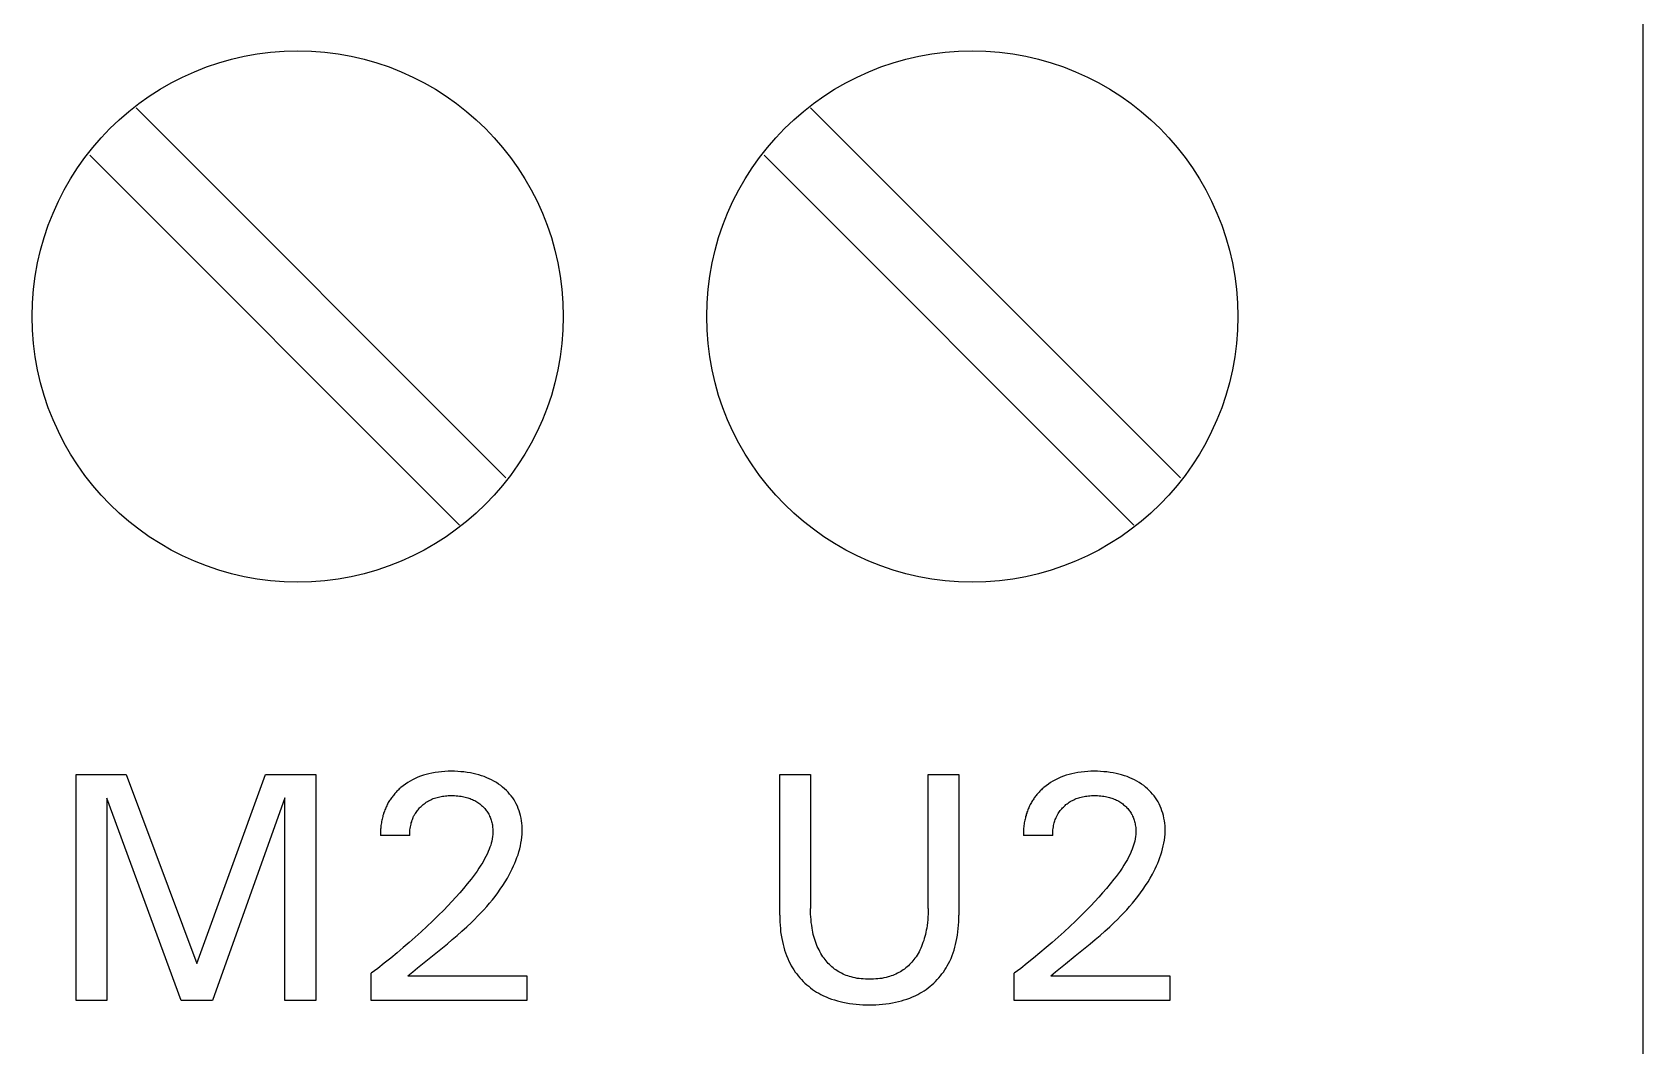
# Model space of a CAD drawing. Extents: x 0 to 420, y 0 to 297.
# Drawn here: x 166.63 to 178.76, y 174.29 to 181.92 of the extents above; entities that cross this region are included whole.
import ezdxf

# ---------------------------------------------------------------- set-up
doc = ezdxf.new("R2010")
doc.units = 0
doc.header["$LTSCALE"] = 23.1
doc.layers.add('10000_FRONT', color=7, linetype='CONTINUOUS')

msp = doc.modelspace()

# ---------------------------------------------------------------- linework, layer by layer
at = {"layer": '10000_FRONT', "color": 7, "linetype": 'CONTINUOUS'}
for p, q in [((178.762, 260.627), (178.762, 172.627)), ((170.2, 178.563), (167.415, 181.348)), ((175.28, 178.563), (172.495, 181.348)), ((167.065, 180.991), (169.849, 178.206)), ((172.145, 180.991), (174.929, 178.206)), ((166.962, 174.627), (166.962, 176.327)), ((166.962, 176.327), (167.339, 176.327)), ((167.339, 176.327), (167.873, 174.904)), ((167.873, 174.904), (168.39, 176.327)), ((168.39, 176.327), (168.767, 176.327)), ((168.767, 176.327), (168.767, 174.627)), ((169.443, 176.255), (169.426, 176.243)), ((169.46, 176.267), (169.443, 176.255)), ((169.478, 176.278), (169.46, 176.267)), ((169.497, 176.288), (169.478, 176.278)), ((169.516, 176.298), (169.497, 176.288)), ((169.536, 176.307), (169.516, 176.298)), ((169.557, 176.315), (169.536, 176.307)), ((169.578, 176.322), (169.557, 176.315)), ((169.599, 176.328), (169.578, 176.322)), ((169.62, 176.334), (169.599, 176.328)), ((169.642, 176.339), (169.62, 176.334)), ((169.666, 176.343), (169.642, 176.339)), ((169.691, 176.346), (169.666, 176.343)), ((169.715, 176.349), (169.691, 176.346)), ((169.739, 176.351), (169.715, 176.349)), ((169.764, 176.352), (169.739, 176.351)), ((169.789, 176.352), (169.764, 176.352)), ((169.813, 176.352), (169.789, 176.352)), ((169.837, 176.351), (169.813, 176.352)), ((169.86, 176.349), (169.837, 176.351)), ((169.884, 176.347), (169.86, 176.349)), ((169.908, 176.344), (169.884, 176.347)), ((169.932, 176.34), (169.908, 176.344)), ((169.953, 176.336), (169.932, 176.34)), ((169.974, 176.331), (169.953, 176.336)), ((169.995, 176.326), (169.974, 176.331)), ((170.015, 176.319), (169.995, 176.326)), ((170.036, 176.312), (170.015, 176.319)), ((170.056, 176.304), (170.036, 176.312)), ((170.074, 176.296), (170.056, 176.304)), ((170.092, 176.287), (170.074, 176.296)), ((170.11, 176.277), (170.092, 176.287)), ((170.128, 176.267), (170.11, 176.277)), ((170.144, 176.256), (170.128, 176.267)), ((170.161, 176.244), (170.144, 176.256)), ((172.262, 175.268), (172.262, 176.327)), ((172.262, 176.327), (172.495, 176.327)), ((172.495, 176.327), (172.495, 175.319)), ((173.38, 175.319), (173.38, 176.327)), ((173.38, 176.327), (173.612, 176.327)), ((173.612, 176.327), (173.612, 175.268)), ((174.285, 176.255), (174.268, 176.243)), ((174.302, 176.267), (174.285, 176.255)), ((174.32, 176.278), (174.302, 176.267)), ((174.339, 176.288), (174.32, 176.278)), ((174.358, 176.298), (174.339, 176.288)), ((174.378, 176.307), (174.358, 176.298)), ((174.399, 176.315), (174.378, 176.307)), ((174.42, 176.322), (174.399, 176.315)), ((174.441, 176.328), (174.42, 176.322)), ((174.463, 176.334), (174.441, 176.328)), ((174.484, 176.339), (174.463, 176.334)), ((174.508, 176.343), (174.484, 176.339)), ((174.533, 176.346), (174.508, 176.343)), ((174.557, 176.349), (174.533, 176.346)), ((174.582, 176.351), (174.557, 176.349)), ((174.606, 176.352), (174.582, 176.351)), ((174.631, 176.352), (174.606, 176.352)), ((174.655, 176.352), (174.631, 176.352)), ((174.679, 176.351), (174.655, 176.352)), ((174.703, 176.349), (174.679, 176.351)), ((174.726, 176.347), (174.703, 176.349)), ((174.75, 176.344), (174.726, 176.347)), ((174.774, 176.34), (174.75, 176.344)), ((174.795, 176.336), (174.774, 176.34)), ((174.816, 176.331), (174.795, 176.336)), ((174.837, 176.326), (174.816, 176.331)), ((174.858, 176.319), (174.837, 176.326)), ((174.878, 176.312), (174.858, 176.319)), ((174.898, 176.304), (174.878, 176.312)), ((174.916, 176.296), (174.898, 176.304)), ((174.935, 176.287), (174.916, 176.296)), ((174.952, 176.277), (174.935, 176.287)), ((174.97, 176.267), (174.952, 176.277)), ((174.987, 176.256), (174.97, 176.267)), ((175.003, 176.244), (174.987, 176.256)), ((167.195, 176.149), (167.195, 174.627)), ((167.755, 174.627), (167.195, 176.149)), ((168.534, 176.151), (167.989, 174.627)), ((168.534, 174.627), (168.534, 176.151)), ((169.323, 176.131), (169.319, 176.124)), ((169.328, 176.138), (169.323, 176.131)), ((169.332, 176.145), (169.328, 176.138)), ((169.337, 176.152), (169.332, 176.145)), ((169.342, 176.158), (169.337, 176.152)), ((169.347, 176.165), (169.342, 176.158)), ((169.352, 176.171), (169.347, 176.165)), ((169.357, 176.177), (169.352, 176.171)), ((169.362, 176.184), (169.357, 176.177)), ((169.368, 176.19), (169.362, 176.184)), ((169.373, 176.196), (169.368, 176.19)), ((169.379, 176.202), (169.373, 176.196)), ((169.385, 176.207), (169.379, 176.202)), ((169.391, 176.213), (169.385, 176.207)), ((169.397, 176.219), (169.391, 176.213)), ((169.403, 176.224), (169.397, 176.219)), ((169.409, 176.229), (169.403, 176.224)), ((169.426, 176.243), (169.409, 176.229)), ((169.608, 176.124), (169.616, 176.129)), ((169.616, 176.129), (169.625, 176.133)), ((169.625, 176.133), (169.634, 176.138)), ((169.634, 176.138), (169.643, 176.142)), ((169.643, 176.142), (169.653, 176.146)), ((169.653, 176.146), (169.662, 176.149)), ((169.662, 176.149), (169.672, 176.152)), ((169.672, 176.152), (169.681, 176.155)), ((169.681, 176.155), (169.691, 176.158)), ((169.691, 176.158), (169.701, 176.16)), ((169.701, 176.16), (169.712, 176.162)), ((169.712, 176.162), (169.722, 176.164)), ((169.722, 176.164), (169.733, 176.166)), ((169.733, 176.166), (169.744, 176.167)), ((169.744, 176.167), (169.755, 176.168)), ((169.755, 176.168), (169.766, 176.169)), ((169.766, 176.169), (169.778, 176.169)), ((169.778, 176.169), (169.789, 176.169)), ((169.789, 176.169), (169.801, 176.169)), ((169.801, 176.169), (169.813, 176.169)), ((169.813, 176.169), (169.826, 176.168)), ((169.826, 176.168), (169.838, 176.167)), ((169.838, 176.167), (169.85, 176.165)), ((169.85, 176.165), (169.862, 176.164)), ((169.862, 176.164), (169.874, 176.162)), ((169.874, 176.162), (169.884, 176.16)), ((169.884, 176.16), (169.893, 176.157)), ((169.893, 176.157), (169.903, 176.155)), ((169.903, 176.155), (169.912, 176.152)), ((169.912, 176.152), (169.921, 176.149)), ((169.921, 176.149), (169.93, 176.146)), ((169.93, 176.146), (169.939, 176.142)), ((169.939, 176.142), (169.948, 176.139)), ((169.948, 176.139), (169.956, 176.135)), ((169.956, 176.135), (169.965, 176.131)), ((169.965, 176.131), (169.973, 176.126)), ((170.175, 176.232), (170.161, 176.244)), ((170.189, 176.221), (170.175, 176.232)), ((170.203, 176.208), (170.189, 176.221)), ((170.216, 176.195), (170.203, 176.208)), ((170.228, 176.181), (170.216, 176.195)), ((170.24, 176.167), (170.228, 176.181)), ((170.251, 176.152), (170.24, 176.167)), ((170.261, 176.137), (170.251, 176.152)), ((170.27, 176.122), (170.261, 176.137)), ((174.166, 176.131), (174.161, 176.124)), ((174.17, 176.138), (174.166, 176.131)), ((174.175, 176.145), (174.17, 176.138)), ((174.179, 176.152), (174.175, 176.145)), ((174.184, 176.158), (174.179, 176.152)), ((174.189, 176.165), (174.184, 176.158)), ((174.194, 176.171), (174.189, 176.165)), ((174.199, 176.177), (174.194, 176.171)), ((174.205, 176.184), (174.199, 176.177)), ((174.21, 176.19), (174.205, 176.184)), ((174.216, 176.196), (174.21, 176.19)), ((174.221, 176.202), (174.216, 176.196)), ((174.227, 176.207), (174.221, 176.202)), ((174.233, 176.213), (174.227, 176.207)), ((174.239, 176.219), (174.233, 176.213)), ((174.245, 176.224), (174.239, 176.219)), ((174.251, 176.229), (174.245, 176.224)), ((174.268, 176.243), (174.251, 176.229)), ((174.45, 176.124), (174.459, 176.129)), ((174.459, 176.129), (174.467, 176.133)), ((174.467, 176.133), (174.476, 176.138)), ((174.476, 176.138), (174.485, 176.142)), ((174.485, 176.142), (174.495, 176.146)), ((174.495, 176.146), (174.504, 176.149)), ((174.504, 176.149), (174.514, 176.152)), ((174.514, 176.152), (174.523, 176.155)), ((174.523, 176.155), (174.533, 176.158)), ((174.533, 176.158), (174.543, 176.16)), ((174.543, 176.16), (174.554, 176.162)), ((174.554, 176.162), (174.565, 176.164)), ((174.565, 176.164), (174.576, 176.166)), ((174.576, 176.166), (174.587, 176.167)), ((174.587, 176.167), (174.598, 176.168)), ((174.598, 176.168), (174.609, 176.169)), ((174.609, 176.169), (174.62, 176.169)), ((174.62, 176.169), (174.631, 176.169)), ((174.631, 176.169), (174.643, 176.169)), ((174.643, 176.169), (174.655, 176.169)), ((174.655, 176.169), (174.668, 176.168)), ((174.668, 176.168), (174.68, 176.167)), ((174.68, 176.167), (174.692, 176.165)), ((174.692, 176.165), (174.704, 176.164)), ((174.704, 176.164), (174.716, 176.162)), ((174.716, 176.162), (174.726, 176.16)), ((174.726, 176.16), (174.735, 176.157)), ((174.735, 176.157), (174.745, 176.155)), ((174.745, 176.155), (174.754, 176.152)), ((174.754, 176.152), (174.763, 176.149)), ((174.763, 176.149), (174.772, 176.146)), ((174.772, 176.146), (174.781, 176.142)), ((174.781, 176.142), (174.79, 176.139)), ((174.79, 176.139), (174.799, 176.135)), ((174.799, 176.135), (174.807, 176.131)), ((174.807, 176.131), (174.815, 176.126)), ((175.018, 176.232), (175.003, 176.244)), ((175.032, 176.221), (175.018, 176.232)), ((175.045, 176.208), (175.032, 176.221)), ((175.058, 176.195), (175.045, 176.208)), ((175.07, 176.181), (175.058, 176.195)), ((175.082, 176.167), (175.07, 176.181)), ((175.093, 176.152), (175.082, 176.167)), ((175.103, 176.137), (175.093, 176.152)), ((175.112, 176.122), (175.103, 176.137)), ((169.272, 176.011), (169.27, 176.002)), ((169.274, 176.019), (169.272, 176.011)), ((169.277, 176.028), (169.274, 176.019)), ((169.279, 176.036), (169.277, 176.028)), ((169.282, 176.045), (169.279, 176.036)), ((169.285, 176.053), (169.282, 176.045)), ((169.288, 176.061), (169.285, 176.053)), ((169.292, 176.069), (169.288, 176.061)), ((169.295, 176.077), (169.292, 176.069)), ((169.299, 176.085), (169.295, 176.077)), ((169.302, 176.093), (169.299, 176.085)), ((169.306, 176.101), (169.302, 176.093)), ((169.31, 176.109), (169.306, 176.101)), ((169.314, 176.116), (169.31, 176.109)), ((169.319, 176.124), (169.314, 176.116)), ((169.502, 176.005), (169.505, 176.013)), ((169.505, 176.013), (169.509, 176.02)), ((169.509, 176.02), (169.514, 176.028)), ((169.514, 176.028), (169.518, 176.035)), ((169.518, 176.035), (169.523, 176.043)), ((169.523, 176.043), (169.528, 176.05)), ((169.528, 176.05), (169.533, 176.057)), ((169.533, 176.057), (169.538, 176.063)), ((169.538, 176.063), (169.544, 176.07)), ((169.544, 176.07), (169.549, 176.076)), ((169.549, 176.076), (169.555, 176.082)), ((169.555, 176.082), (169.562, 176.088)), ((169.562, 176.088), (169.569, 176.095)), ((169.569, 176.095), (169.576, 176.101)), ((169.576, 176.101), (169.584, 176.107)), ((169.584, 176.107), (169.592, 176.113)), ((169.592, 176.113), (169.6, 176.119)), ((169.6, 176.119), (169.608, 176.124)), ((169.973, 176.126), (169.98, 176.122)), ((169.98, 176.122), (169.988, 176.117)), ((169.988, 176.117), (169.996, 176.112)), ((169.996, 176.112), (170.003, 176.106)), ((170.003, 176.106), (170.01, 176.1)), ((170.01, 176.1), (170.017, 176.095)), ((170.017, 176.095), (170.023, 176.089)), ((170.023, 176.089), (170.029, 176.084)), ((170.029, 176.084), (170.035, 176.078)), ((170.035, 176.078), (170.041, 176.071)), ((170.041, 176.071), (170.046, 176.065)), ((170.046, 176.065), (170.051, 176.058)), ((170.051, 176.058), (170.056, 176.052)), ((170.056, 176.052), (170.061, 176.045)), ((170.061, 176.045), (170.066, 176.037)), ((170.066, 176.037), (170.07, 176.03)), ((170.07, 176.03), (170.074, 176.023)), ((170.074, 176.023), (170.077, 176.015)), ((170.077, 176.015), (170.081, 176.007)), ((170.081, 176.007), (170.084, 175.999)), ((170.278, 176.106), (170.27, 176.122)), ((170.286, 176.089), (170.278, 176.106)), ((170.293, 176.073), (170.286, 176.089)), ((170.299, 176.055), (170.293, 176.073)), ((170.304, 176.038), (170.299, 176.055)), ((170.31, 176.019), (170.304, 176.038)), ((170.314, 176), (170.31, 176.019)), ((174.114, 176.011), (174.112, 176.002)), ((174.117, 176.019), (174.114, 176.011)), ((174.119, 176.028), (174.117, 176.019)), ((174.122, 176.036), (174.119, 176.028)), ((174.124, 176.045), (174.122, 176.036)), ((174.127, 176.053), (174.124, 176.045)), ((174.13, 176.061), (174.127, 176.053)), ((174.134, 176.069), (174.13, 176.061)), ((174.137, 176.077), (174.134, 176.069)), ((174.141, 176.085), (174.137, 176.077)), ((174.144, 176.093), (174.141, 176.085)), ((174.148, 176.101), (174.144, 176.093)), ((174.152, 176.109), (174.148, 176.101)), ((174.157, 176.116), (174.152, 176.109)), ((174.161, 176.124), (174.157, 176.116)), ((174.344, 176.005), (174.348, 176.013)), ((174.348, 176.013), (174.352, 176.02)), ((174.352, 176.02), (174.356, 176.028)), ((174.356, 176.028), (174.36, 176.035)), ((174.36, 176.035), (174.365, 176.043)), ((174.365, 176.043), (174.37, 176.05)), ((174.37, 176.05), (174.375, 176.057)), ((174.375, 176.057), (174.38, 176.063)), ((174.38, 176.063), (174.386, 176.07)), ((174.386, 176.07), (174.392, 176.076)), ((174.392, 176.076), (174.398, 176.082)), ((174.398, 176.082), (174.404, 176.088)), ((174.404, 176.088), (174.411, 176.095)), ((174.411, 176.095), (174.418, 176.101)), ((174.418, 176.101), (174.426, 176.107)), ((174.426, 176.107), (174.434, 176.113)), ((174.434, 176.113), (174.442, 176.119)), ((174.442, 176.119), (174.45, 176.124)), ((174.815, 176.126), (174.823, 176.122)), ((174.823, 176.122), (174.83, 176.117)), ((174.83, 176.117), (174.838, 176.112)), ((174.838, 176.112), (174.845, 176.106)), ((174.845, 176.106), (174.852, 176.1)), ((174.852, 176.1), (174.859, 176.095)), ((174.859, 176.095), (174.865, 176.089)), ((174.865, 176.089), (174.871, 176.084)), ((174.871, 176.084), (174.877, 176.078)), ((174.877, 176.078), (174.883, 176.071)), ((174.883, 176.071), (174.888, 176.065)), ((174.888, 176.065), (174.894, 176.058)), ((174.894, 176.058), (174.899, 176.052)), ((174.899, 176.052), (174.903, 176.045)), ((174.903, 176.045), (174.908, 176.037)), ((174.908, 176.037), (174.912, 176.03)), ((174.912, 176.03), (174.916, 176.023)), ((174.916, 176.023), (174.92, 176.015)), ((174.92, 176.015), (174.923, 176.007)), ((174.923, 176.007), (174.926, 175.999)), ((175.12, 176.106), (175.112, 176.122)), ((175.128, 176.089), (175.12, 176.106)), ((175.135, 176.073), (175.128, 176.089)), ((175.141, 176.055), (175.135, 176.073)), ((175.147, 176.038), (175.141, 176.055)), ((175.152, 176.019), (175.147, 176.038)), ((175.156, 176), (175.152, 176.019)), ((169.256, 175.906), (169.255, 175.897)), ((169.255, 175.897), (169.255, 175.887)), ((169.255, 175.887), (169.255, 175.877)), ((169.257, 175.925), (169.256, 175.916)), ((169.256, 175.916), (169.256, 175.906)), ((169.258, 175.935), (169.257, 175.925)), ((169.259, 175.945), (169.258, 175.935)), ((169.26, 175.954), (169.259, 175.945)), ((169.262, 175.964), (169.26, 175.954)), ((169.264, 175.973), (169.262, 175.964)), ((169.265, 175.983), (169.264, 175.973)), ((169.267, 175.992), (169.265, 175.983)), ((169.27, 176.002), (169.267, 175.992)), ((169.475, 175.879), (169.476, 175.89)), ((169.476, 175.9), (169.477, 175.911)), ((169.476, 175.89), (169.476, 175.9)), ((169.477, 175.911), (169.479, 175.922)), ((169.479, 175.922), (169.481, 175.933)), ((169.481, 175.933), (169.483, 175.944)), ((169.483, 175.944), (169.485, 175.955)), ((169.485, 175.955), (169.487, 175.963)), ((169.487, 175.963), (169.49, 175.972)), ((169.49, 175.972), (169.492, 175.98)), ((169.492, 175.98), (169.495, 175.988)), ((169.495, 175.988), (169.498, 175.996)), ((169.498, 175.996), (169.502, 176.005)), ((170.084, 175.999), (170.087, 175.991)), ((170.087, 175.991), (170.089, 175.983)), ((170.089, 175.983), (170.092, 175.975)), ((170.092, 175.975), (170.094, 175.966)), ((170.094, 175.966), (170.096, 175.957)), ((170.096, 175.957), (170.098, 175.948)), ((170.098, 175.948), (170.099, 175.939)), ((170.099, 175.939), (170.1, 175.929)), ((170.1, 175.929), (170.101, 175.92)), ((170.101, 175.92), (170.102, 175.911)), ((170.102, 175.892), (170.101, 175.876)), ((170.102, 175.911), (170.102, 175.901)), ((170.102, 175.901), (170.102, 175.892)), ((170.317, 175.98), (170.314, 176)), ((170.32, 175.961), (170.317, 175.98)), ((170.321, 175.941), (170.32, 175.961)), ((170.322, 175.921), (170.321, 175.941)), ((170.322, 175.902), (170.322, 175.921)), ((170.322, 175.879), (170.322, 175.902)), ((174.098, 175.906), (174.097, 175.897)), ((174.097, 175.897), (174.097, 175.887)), ((174.097, 175.887), (174.097, 175.877)), ((174.099, 175.925), (174.098, 175.916)), ((174.098, 175.916), (174.098, 175.906)), ((174.1, 175.935), (174.099, 175.925)), ((174.101, 175.945), (174.1, 175.935)), ((174.103, 175.954), (174.101, 175.945)), ((174.104, 175.964), (174.103, 175.954)), ((174.106, 175.973), (174.104, 175.964)), ((174.108, 175.983), (174.106, 175.973)), ((174.11, 175.992), (174.108, 175.983)), ((174.112, 176.002), (174.11, 175.992)), ((174.318, 175.89), (174.319, 175.9)), ((174.318, 175.879), (174.318, 175.89)), ((174.319, 175.9), (174.32, 175.911)), ((174.32, 175.911), (174.321, 175.922)), ((174.321, 175.922), (174.323, 175.933)), ((174.323, 175.933), (174.325, 175.944)), ((174.325, 175.944), (174.327, 175.955)), ((174.327, 175.955), (174.329, 175.963)), ((174.329, 175.963), (174.332, 175.972)), ((174.332, 175.972), (174.334, 175.98)), ((174.334, 175.98), (174.337, 175.988)), ((174.337, 175.988), (174.341, 175.996)), ((174.341, 175.996), (174.344, 176.005)), ((174.926, 175.999), (174.929, 175.991)), ((174.929, 175.991), (174.932, 175.983)), ((174.932, 175.983), (174.934, 175.975)), ((174.934, 175.975), (174.936, 175.966)), ((174.936, 175.966), (174.938, 175.957)), ((174.938, 175.957), (174.94, 175.948)), ((174.94, 175.948), (174.941, 175.939)), ((174.941, 175.939), (174.943, 175.929)), ((174.943, 175.929), (174.943, 175.92)), ((174.943, 175.92), (174.944, 175.911)), ((174.944, 175.892), (174.943, 175.876)), ((174.944, 175.911), (174.944, 175.901)), ((174.944, 175.901), (174.944, 175.892)), ((175.159, 175.98), (175.156, 176)), ((175.162, 175.961), (175.159, 175.98)), ((175.164, 175.941), (175.162, 175.961)), ((175.164, 175.921), (175.164, 175.941)), ((175.165, 175.902), (175.164, 175.921)), ((175.164, 175.879), (175.165, 175.902)), ((169.255, 175.877), (169.255, 175.868)), ((169.475, 175.868), (169.255, 175.868)), ((169.475, 175.868), (169.475, 175.879)), ((170.074, 175.765), (170.067, 175.749)), ((170.079, 175.78), (170.074, 175.765)), ((170.085, 175.796), (170.079, 175.78)), ((170.089, 175.812), (170.085, 175.796)), ((170.093, 175.827), (170.089, 175.812)), ((170.097, 175.843), (170.093, 175.827)), ((170.099, 175.86), (170.097, 175.843)), ((170.101, 175.876), (170.099, 175.86)), ((170.298, 175.746), (170.304, 175.768)), ((170.304, 175.768), (170.309, 175.79)), ((170.309, 175.79), (170.313, 175.812)), ((170.313, 175.812), (170.317, 175.834)), ((170.317, 175.834), (170.32, 175.857)), ((170.32, 175.857), (170.322, 175.879)), ((174.097, 175.877), (174.097, 175.868)), ((174.318, 175.868), (174.097, 175.868)), ((174.318, 175.868), (174.318, 175.879)), ((174.916, 175.765), (174.909, 175.749)), ((174.922, 175.78), (174.916, 175.765)), ((174.927, 175.796), (174.922, 175.78)), ((174.931, 175.812), (174.927, 175.796)), ((174.936, 175.827), (174.931, 175.812)), ((174.939, 175.843), (174.936, 175.827)), ((174.941, 175.86), (174.939, 175.843)), ((174.943, 175.876), (174.941, 175.86)), ((175.14, 175.746), (175.146, 175.768)), ((175.146, 175.768), (175.151, 175.79)), ((175.151, 175.79), (175.156, 175.812)), ((175.156, 175.812), (175.159, 175.834)), ((175.159, 175.834), (175.162, 175.857)), ((175.162, 175.857), (175.164, 175.879)), ((170.011, 175.644), (169.997, 175.622)), ((170.025, 175.666), (170.011, 175.644)), ((170.037, 175.688), (170.025, 175.666)), ((170.049, 175.711), (170.037, 175.688)), ((170.061, 175.734), (170.049, 175.711)), ((170.067, 175.749), (170.061, 175.734)), ((170.257, 175.639), (170.267, 175.66)), ((170.267, 175.66), (170.275, 175.681)), ((170.275, 175.681), (170.283, 175.702)), ((170.283, 175.702), (170.291, 175.724)), ((170.291, 175.724), (170.298, 175.746)), ((174.854, 175.644), (174.84, 175.622)), ((174.867, 175.666), (174.854, 175.644)), ((174.88, 175.688), (174.867, 175.666)), ((174.892, 175.711), (174.88, 175.688)), ((174.903, 175.734), (174.892, 175.711)), ((174.909, 175.749), (174.903, 175.734)), ((175.1, 175.639), (175.109, 175.66)), ((175.109, 175.66), (175.117, 175.681)), ((175.117, 175.681), (175.126, 175.702)), ((175.126, 175.702), (175.133, 175.724)), ((175.133, 175.724), (175.14, 175.746)), ((169.937, 175.539), (169.909, 175.504)), ((169.953, 175.56), (169.937, 175.539)), ((169.968, 175.58), (169.953, 175.56)), ((169.983, 175.601), (169.968, 175.58)), ((169.997, 175.622), (169.983, 175.601)), ((170.193, 175.519), (170.211, 175.548)), ((170.211, 175.548), (170.227, 175.577)), ((170.227, 175.577), (170.237, 175.597)), ((170.237, 175.597), (170.248, 175.618)), ((170.248, 175.618), (170.257, 175.639)), ((174.779, 175.539), (174.751, 175.504)), ((174.795, 175.56), (174.779, 175.539)), ((174.81, 175.58), (174.795, 175.56)), ((174.825, 175.601), (174.81, 175.58)), ((174.84, 175.622), (174.825, 175.601)), ((175.036, 175.519), (175.053, 175.548)), ((175.053, 175.548), (175.069, 175.577)), ((175.069, 175.577), (175.08, 175.597)), ((175.08, 175.597), (175.09, 175.618)), ((175.09, 175.618), (175.1, 175.639)), ((169.822, 175.403), (169.792, 175.371)), ((169.852, 175.437), (169.822, 175.403)), ((169.881, 175.47), (169.852, 175.437)), ((169.909, 175.504), (169.881, 175.47)), ((170.098, 175.384), (170.118, 175.41)), ((170.118, 175.41), (170.138, 175.437)), ((170.138, 175.437), (170.157, 175.464)), ((170.157, 175.464), (170.176, 175.491)), ((170.176, 175.491), (170.193, 175.519)), ((174.665, 175.403), (174.634, 175.371)), ((174.694, 175.437), (174.665, 175.403)), ((174.723, 175.47), (174.694, 175.437)), ((174.751, 175.504), (174.723, 175.47)), ((174.94, 175.384), (174.96, 175.41)), ((174.96, 175.41), (174.98, 175.437)), ((174.98, 175.437), (174.999, 175.464)), ((174.999, 175.464), (175.018, 175.491)), ((175.018, 175.491), (175.036, 175.519)), ((169.731, 175.306), (169.689, 175.265)), ((169.762, 175.338), (169.731, 175.306)), ((169.792, 175.371), (169.762, 175.338)), ((169.987, 175.261), (170.01, 175.285)), ((170.01, 175.285), (170.033, 175.309)), ((170.033, 175.309), (170.055, 175.334)), ((170.055, 175.334), (170.077, 175.359)), ((170.077, 175.359), (170.098, 175.384)), ((172.495, 175.298), (172.495, 175.319)), ((172.495, 175.277), (172.495, 175.298)), ((173.38, 175.297), (173.379, 175.276)), ((173.38, 175.319), (173.38, 175.297)), ((174.573, 175.306), (174.532, 175.265)), ((174.604, 175.338), (174.573, 175.306)), ((174.634, 175.371), (174.604, 175.338)), ((174.829, 175.261), (174.853, 175.285)), ((174.853, 175.285), (174.875, 175.309)), ((174.875, 175.309), (174.897, 175.334)), ((174.897, 175.334), (174.919, 175.359)), ((174.919, 175.359), (174.94, 175.384)), ((169.605, 175.184), (169.562, 175.144)), ((169.647, 175.224), (169.605, 175.184)), ((169.689, 175.265), (169.647, 175.224)), ((169.869, 175.148), (169.905, 175.181)), ((169.905, 175.181), (169.94, 175.214)), ((169.94, 175.214), (169.964, 175.237)), ((169.964, 175.237), (169.987, 175.261)), ((172.262, 175.268), (172.262, 175.243)), ((172.262, 175.243), (172.263, 175.218)), ((172.263, 175.218), (172.265, 175.193)), ((172.265, 175.193), (172.267, 175.168)), ((172.267, 175.168), (172.269, 175.143)), ((172.497, 175.256), (172.495, 175.277)), ((172.498, 175.235), (172.497, 175.256)), ((172.5, 175.214), (172.498, 175.235)), ((172.503, 175.193), (172.5, 175.214)), ((172.506, 175.172), (172.503, 175.193)), ((172.509, 175.156), (172.506, 175.172)), ((173.369, 175.171), (173.366, 175.155)), ((173.372, 175.192), (173.369, 175.171)), ((173.375, 175.213), (173.372, 175.192)), ((173.377, 175.234), (173.375, 175.213)), ((173.378, 175.255), (173.377, 175.234)), ((173.379, 175.276), (173.378, 175.255)), ((173.604, 175.143), (173.607, 175.168)), ((173.607, 175.168), (173.609, 175.193)), ((173.609, 175.193), (173.61, 175.218)), ((173.61, 175.218), (173.611, 175.243)), ((173.611, 175.243), (173.612, 175.268)), ((174.447, 175.184), (174.404, 175.144)), ((174.49, 175.224), (174.447, 175.184)), ((174.532, 175.265), (174.49, 175.224)), ((174.711, 175.148), (174.747, 175.181)), ((174.747, 175.181), (174.782, 175.214)), ((174.782, 175.214), (174.806, 175.237)), ((174.806, 175.237), (174.829, 175.261)), ((169.472, 175.063), (169.426, 175.024)), ((169.517, 175.103), (169.472, 175.063)), ((169.562, 175.144), (169.517, 175.103)), ((169.721, 175.023), (169.759, 175.054)), ((169.759, 175.054), (169.796, 175.085)), ((169.796, 175.085), (169.833, 175.116)), ((169.833, 175.116), (169.869, 175.148)), ((172.269, 175.143), (172.273, 175.119)), ((172.273, 175.119), (172.277, 175.094)), ((172.277, 175.094), (172.282, 175.07)), ((172.282, 175.07), (172.287, 175.048)), ((172.287, 175.048), (172.292, 175.027)), ((172.512, 175.14), (172.509, 175.156)), ((172.515, 175.124), (172.512, 175.14)), ((172.519, 175.109), (172.515, 175.124)), ((172.524, 175.093), (172.519, 175.109)), ((172.529, 175.078), (172.524, 175.093)), ((172.534, 175.062), (172.529, 175.078)), ((172.54, 175.047), (172.534, 175.062)), ((172.545, 175.033), (172.54, 175.047)), ((173.336, 175.047), (173.33, 175.033)), ((173.341, 175.062), (173.336, 175.047)), ((173.347, 175.077), (173.341, 175.062)), ((173.351, 175.092), (173.347, 175.077)), ((173.356, 175.108), (173.351, 175.092)), ((173.36, 175.124), (173.356, 175.108)), ((173.363, 175.14), (173.36, 175.124)), ((173.366, 175.155), (173.363, 175.14)), ((173.581, 175.027), (173.587, 175.048)), ((173.587, 175.048), (173.592, 175.07)), ((173.592, 175.07), (173.597, 175.094)), ((173.597, 175.094), (173.601, 175.119)), ((173.601, 175.119), (173.604, 175.143)), ((174.314, 175.063), (174.268, 175.024)), ((174.359, 175.103), (174.314, 175.063)), ((174.404, 175.144), (174.359, 175.103)), ((174.563, 175.023), (174.601, 175.054)), ((174.601, 175.054), (174.638, 175.085)), ((174.638, 175.085), (174.675, 175.116)), ((174.675, 175.116), (174.711, 175.148)), ((169.332, 174.946), (169.283, 174.907)), ((169.38, 174.985), (169.332, 174.946)), ((169.426, 175.024), (169.38, 174.985)), ((169.572, 174.902), (169.646, 174.962)), ((169.646, 174.962), (169.684, 174.992)), ((169.684, 174.992), (169.721, 175.023)), ((172.292, 175.027), (172.299, 175.006)), ((172.299, 175.006), (172.306, 174.985)), ((172.306, 174.985), (172.313, 174.964)), ((172.313, 174.964), (172.322, 174.943)), ((172.322, 174.943), (172.331, 174.923)), ((172.331, 174.923), (172.341, 174.904)), ((172.551, 175.02), (172.545, 175.033)), ((172.558, 175.007), (172.551, 175.02)), ((172.564, 174.994), (172.558, 175.007)), ((172.572, 174.981), (172.564, 174.994)), ((172.579, 174.968), (172.572, 174.981)), ((172.587, 174.956), (172.579, 174.968)), ((172.596, 174.944), (172.587, 174.956)), ((172.603, 174.934), (172.596, 174.944)), ((172.611, 174.924), (172.603, 174.934)), ((172.619, 174.915), (172.611, 174.924)), ((173.265, 174.924), (173.257, 174.915)), ((173.273, 174.934), (173.265, 174.924)), ((173.28, 174.944), (173.273, 174.934)), ((173.289, 174.956), (173.28, 174.944)), ((173.297, 174.968), (173.289, 174.956)), ((173.304, 174.981), (173.297, 174.968)), ((173.311, 174.993), (173.304, 174.981)), ((173.318, 175.006), (173.311, 174.993)), ((173.324, 175.02), (173.318, 175.006)), ((173.33, 175.033), (173.324, 175.02)), ((173.533, 174.904), (173.543, 174.923)), ((173.543, 174.923), (173.552, 174.943)), ((173.552, 174.943), (173.56, 174.964)), ((173.56, 174.964), (173.568, 174.985)), ((173.568, 174.985), (173.575, 175.006)), ((173.575, 175.006), (173.581, 175.027)), ((174.174, 174.946), (174.126, 174.907)), ((174.222, 174.985), (174.174, 174.946)), ((174.268, 175.024), (174.222, 174.985)), ((174.414, 174.902), (174.488, 174.962)), ((174.488, 174.962), (174.526, 174.992)), ((174.526, 174.992), (174.563, 175.023)), ((169.234, 174.868), (169.185, 174.831)), ((169.185, 174.627), (169.185, 174.831)), ((169.283, 174.907), (169.234, 174.868)), ((169.462, 174.813), (169.498, 174.842)), ((169.462, 174.813), (170.357, 174.813)), ((169.498, 174.842), (169.535, 174.872)), ((169.535, 174.872), (169.572, 174.902)), ((170.357, 174.813), (170.357, 174.627)), ((172.341, 174.904), (172.349, 174.887)), ((172.349, 174.887), (172.359, 174.871)), ((172.359, 174.871), (172.369, 174.856)), ((172.369, 174.856), (172.379, 174.84)), ((172.379, 174.84), (172.39, 174.826)), ((172.39, 174.826), (172.401, 174.811)), ((172.401, 174.811), (172.413, 174.797)), ((172.413, 174.797), (172.426, 174.783)), ((172.628, 174.905), (172.619, 174.915)), ((172.637, 174.896), (172.628, 174.905)), ((172.646, 174.888), (172.637, 174.896)), ((172.655, 174.879), (172.646, 174.888)), ((172.665, 174.871), (172.655, 174.879)), ((172.675, 174.863), (172.665, 174.871)), ((172.685, 174.856), (172.675, 174.863)), ((172.695, 174.849), (172.685, 174.856)), ((172.706, 174.843), (172.695, 174.849)), ((172.717, 174.836), (172.706, 174.843)), ((172.728, 174.831), (172.717, 174.836)), ((172.74, 174.825), (172.728, 174.831)), ((172.751, 174.82), (172.74, 174.825)), ((172.763, 174.815), (172.751, 174.82)), ((172.775, 174.811), (172.763, 174.815)), ((172.787, 174.807), (172.775, 174.811)), ((172.799, 174.804), (172.787, 174.807)), ((172.814, 174.8), (172.799, 174.804)), ((172.829, 174.796), (172.814, 174.8)), ((172.845, 174.793), (172.829, 174.796)), ((172.86, 174.791), (172.845, 174.793)), ((173.032, 174.793), (173.016, 174.791)), ((173.047, 174.796), (173.032, 174.793)), ((173.063, 174.8), (173.047, 174.796)), ((173.078, 174.804), (173.063, 174.8)), ((173.09, 174.807), (173.078, 174.804)), ((173.102, 174.811), (173.09, 174.807)), ((173.114, 174.815), (173.102, 174.811)), ((173.125, 174.82), (173.114, 174.815)), ((173.137, 174.825), (173.125, 174.82)), ((173.148, 174.831), (173.137, 174.825)), ((173.16, 174.836), (173.148, 174.831)), ((173.171, 174.843), (173.16, 174.836)), ((173.181, 174.849), (173.171, 174.843)), ((173.192, 174.856), (173.181, 174.849)), ((173.202, 174.863), (173.192, 174.856)), ((173.212, 174.871), (173.202, 174.863)), ((173.221, 174.879), (173.212, 174.871)), ((173.231, 174.888), (173.221, 174.879)), ((173.24, 174.896), (173.231, 174.888)), ((173.248, 174.905), (173.24, 174.896)), ((173.257, 174.915), (173.248, 174.905)), ((173.448, 174.783), (173.46, 174.797)), ((173.46, 174.797), (173.472, 174.811)), ((173.472, 174.811), (173.484, 174.826)), ((173.484, 174.826), (173.495, 174.84)), ((173.495, 174.84), (173.505, 174.856)), ((173.505, 174.856), (173.515, 174.871)), ((173.515, 174.871), (173.524, 174.887)), ((173.524, 174.887), (173.533, 174.904)), ((174.077, 174.868), (174.027, 174.831)), ((174.027, 174.627), (174.027, 174.831)), ((174.126, 174.907), (174.077, 174.868)), ((174.304, 174.813), (174.34, 174.842)), ((174.304, 174.813), (175.199, 174.813)), ((174.34, 174.842), (174.377, 174.872)), ((174.377, 174.872), (174.414, 174.902)), ((175.199, 174.813), (175.199, 174.627)), ((172.426, 174.783), (172.439, 174.77)), ((172.439, 174.77), (172.452, 174.757)), ((172.452, 174.757), (172.466, 174.745)), ((172.466, 174.745), (172.48, 174.733)), ((172.48, 174.733), (172.494, 174.721)), ((172.494, 174.721), (172.509, 174.71)), ((172.509, 174.71), (172.525, 174.7)), ((172.525, 174.7), (172.54, 174.69)), ((172.54, 174.69), (172.556, 174.681)), ((172.556, 174.681), (172.572, 174.672)), ((172.876, 174.789), (172.86, 174.791)), ((172.891, 174.788), (172.876, 174.789)), ((172.907, 174.787), (172.891, 174.788)), ((172.922, 174.786), (172.907, 174.787)), ((172.938, 174.786), (172.922, 174.786)), ((172.954, 174.786), (172.938, 174.786)), ((172.969, 174.787), (172.954, 174.786)), ((172.985, 174.788), (172.969, 174.787)), ((173.001, 174.789), (172.985, 174.788)), ((173.016, 174.791), (173.001, 174.789)), ((173.301, 174.672), (173.317, 174.681)), ((173.317, 174.681), (173.333, 174.69)), ((173.333, 174.69), (173.349, 174.7)), ((173.349, 174.7), (173.364, 174.71)), ((173.364, 174.71), (173.379, 174.721)), ((173.379, 174.721), (173.394, 174.733)), ((173.394, 174.733), (173.408, 174.745)), ((173.408, 174.745), (173.422, 174.757)), ((173.422, 174.757), (173.435, 174.77)), ((173.435, 174.77), (173.448, 174.783)), ((167.195, 174.627), (166.962, 174.627)), ((167.989, 174.627), (167.755, 174.627)), ((168.767, 174.627), (168.534, 174.627)), ((170.357, 174.627), (169.185, 174.627)), ((172.572, 174.672), (172.592, 174.662)), ((172.592, 174.662), (172.612, 174.653)), ((172.612, 174.653), (172.633, 174.644)), ((172.633, 174.644), (172.653, 174.637)), ((172.653, 174.637), (172.674, 174.63)), ((172.674, 174.63), (172.696, 174.623)), ((172.696, 174.623), (172.717, 174.618)), ((172.717, 174.618), (172.738, 174.613)), ((172.738, 174.613), (172.763, 174.608)), ((172.763, 174.608), (172.788, 174.604)), ((172.788, 174.604), (172.812, 174.6)), ((172.812, 174.6), (172.837, 174.598)), ((172.837, 174.598), (172.862, 174.596)), ((172.862, 174.596), (172.887, 174.594)), ((172.887, 174.594), (172.912, 174.594)), ((172.912, 174.594), (172.937, 174.593)), ((172.937, 174.593), (172.962, 174.594)), ((172.962, 174.594), (172.987, 174.594)), ((172.987, 174.594), (173.012, 174.596)), ((173.012, 174.596), (173.037, 174.598)), ((173.037, 174.598), (173.061, 174.6)), ((173.061, 174.6), (173.086, 174.604)), ((173.086, 174.604), (173.111, 174.608)), ((173.111, 174.608), (173.135, 174.613)), ((173.135, 174.613), (173.157, 174.618)), ((173.157, 174.618), (173.178, 174.623)), ((173.178, 174.623), (173.199, 174.63)), ((173.199, 174.63), (173.22, 174.637)), ((173.22, 174.637), (173.241, 174.644)), ((173.241, 174.644), (173.261, 174.653)), ((173.261, 174.653), (173.281, 174.662)), ((173.281, 174.662), (173.301, 174.672)), ((175.199, 174.627), (174.027, 174.627))]:
    msp.add_line(p, q, dxfattribs=at)
for centre in [(168.632, 179.777), (173.712, 179.777)]:
    msp.add_circle(centre, 2, dxfattribs=at)

doc.saveas('drawing.dxf')
